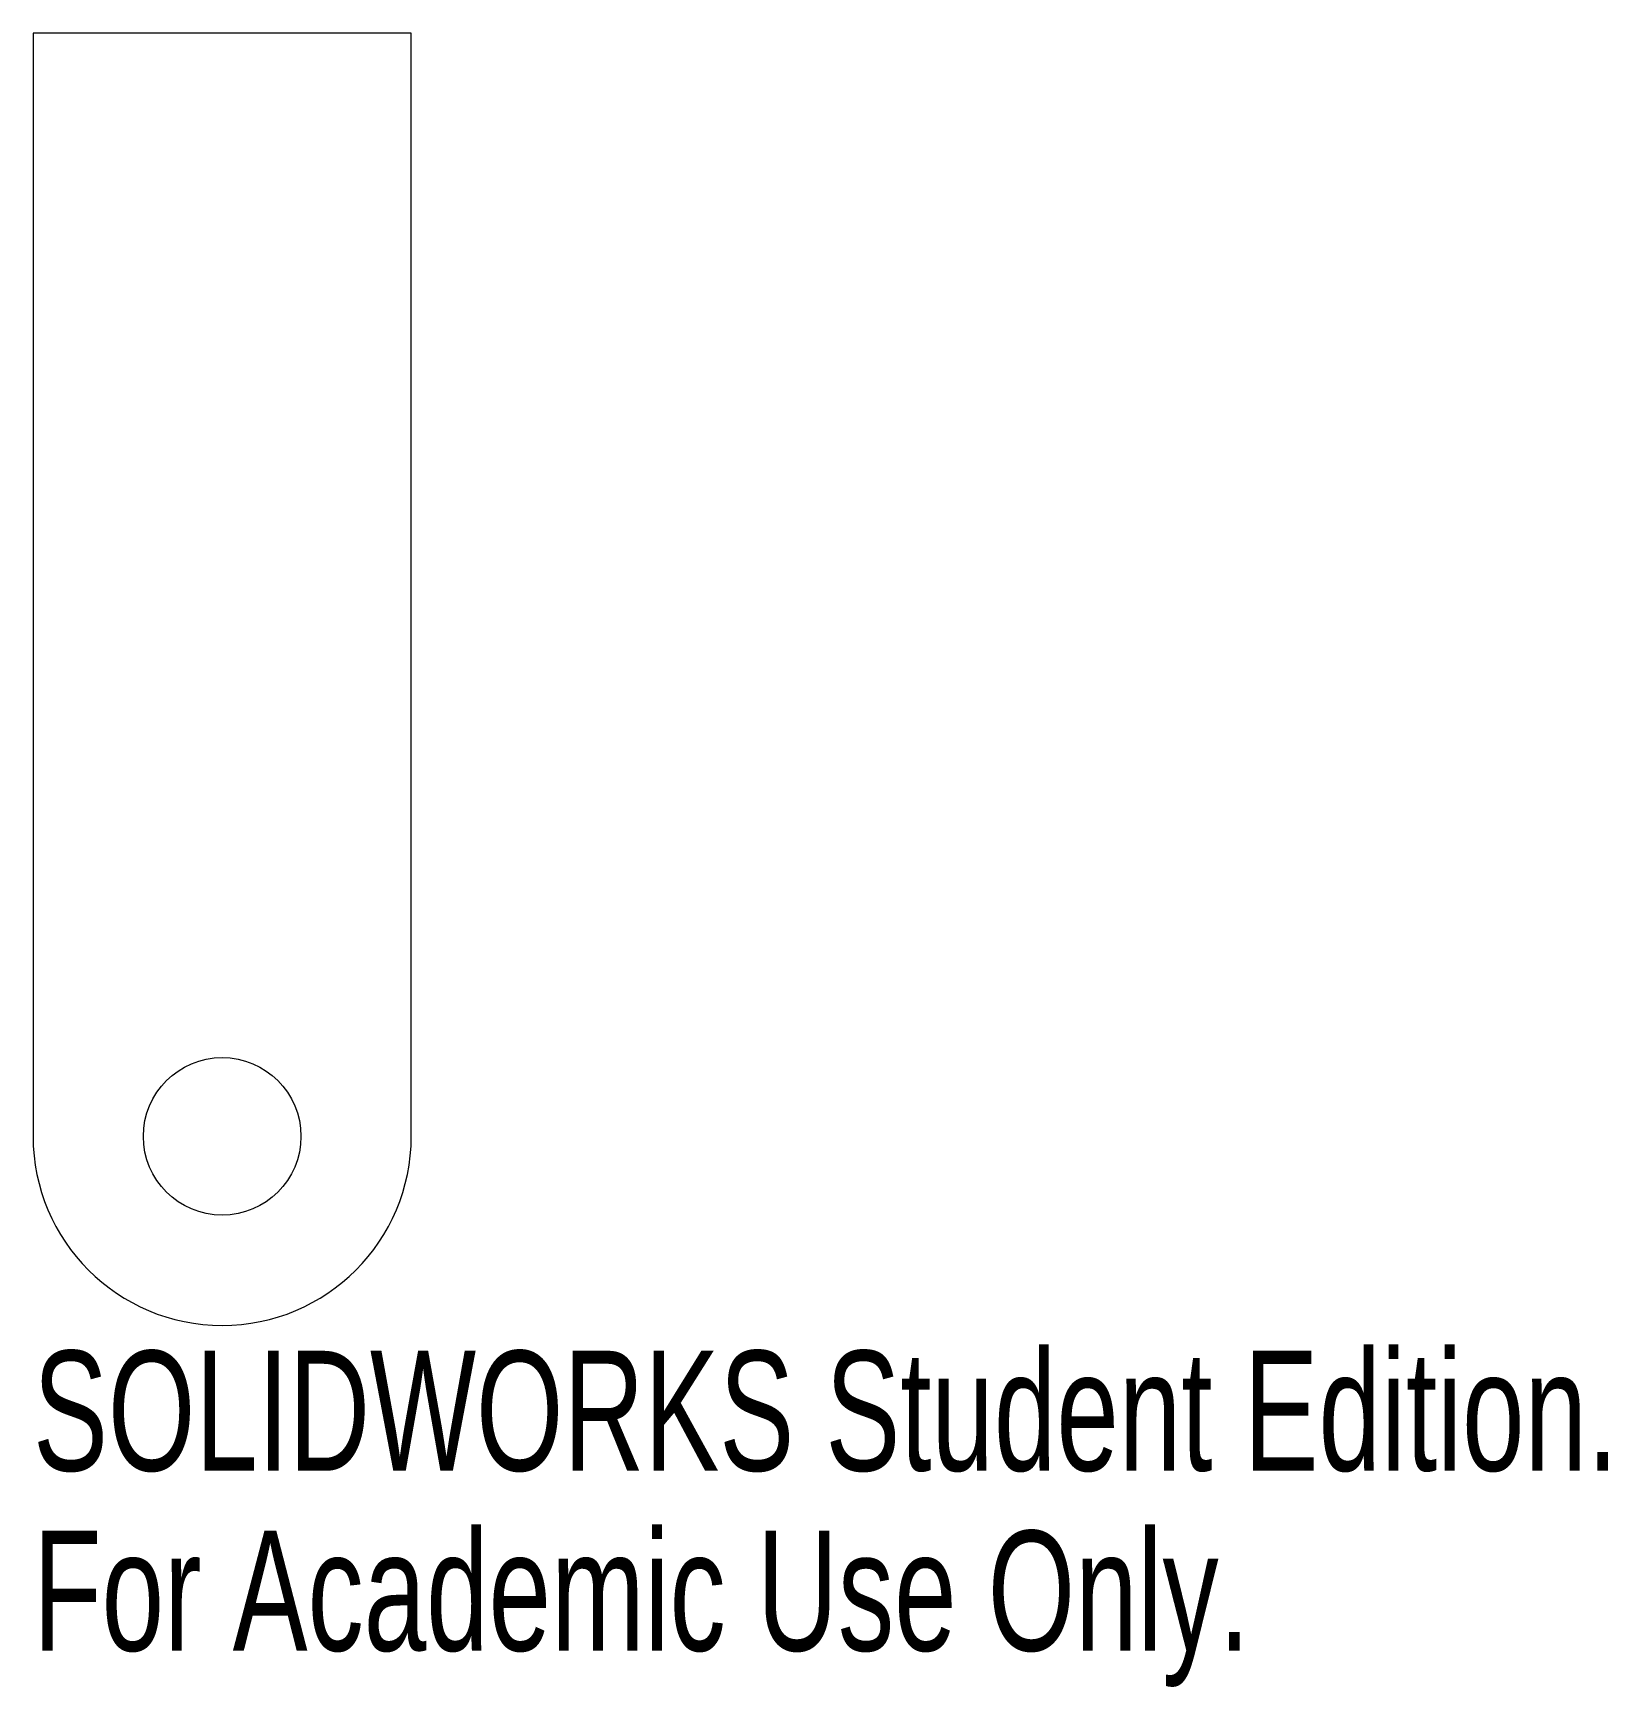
# Model space of a CAD drawing. Header units: inches. Extents: x -0.3 to 2.2, y -0.87 to 1.75.
import ezdxf

# ---------------------------------------------------------------- set-up
doc = ezdxf.new("R2010")
doc.units = ezdxf.units.IN
doc.header["$MEASUREMENT"] = 0
doc.styles.add('SLDTEXTSTYLE0', font='TXT', dxfattribs={"width": 0.7})

msp = doc.modelspace()

# ---------------------------------------------------------------- linework, layer by layer
at = {"color": 7, "linetype": 'Continuous', "lineweight": 15}
for p, q in [((0.3, 1.75), (-0.3, 1.75)), ((-0.3, 1.75), (-0.3, 0)), ((0.3, 0), (0.3, 1.75))]:
    msp.add_line(p, q, dxfattribs=at)
msp.add_circle((0, 0), 0.125, dxfattribs=at)
msp.add_arc((0, 0), 0.3, 180, 0, dxfattribs=at)

# ---------------------------------------------------------------- texts
at = {"color": 7, "linetype": 'Continuous', "char_height": 0.1903, "attachment_point": 1, "style": 'SLDTEXTSTYLE0'}
for s, insert in [('SOLIDWORKS Student Edition.', (-0.3, -0.3401)), ('For Academic Use Only.', (-0.3, -0.6256))]:
    msp.add_mtext(s, dxfattribs=dict(at, insert=insert))

doc.saveas('drawing.dxf')
